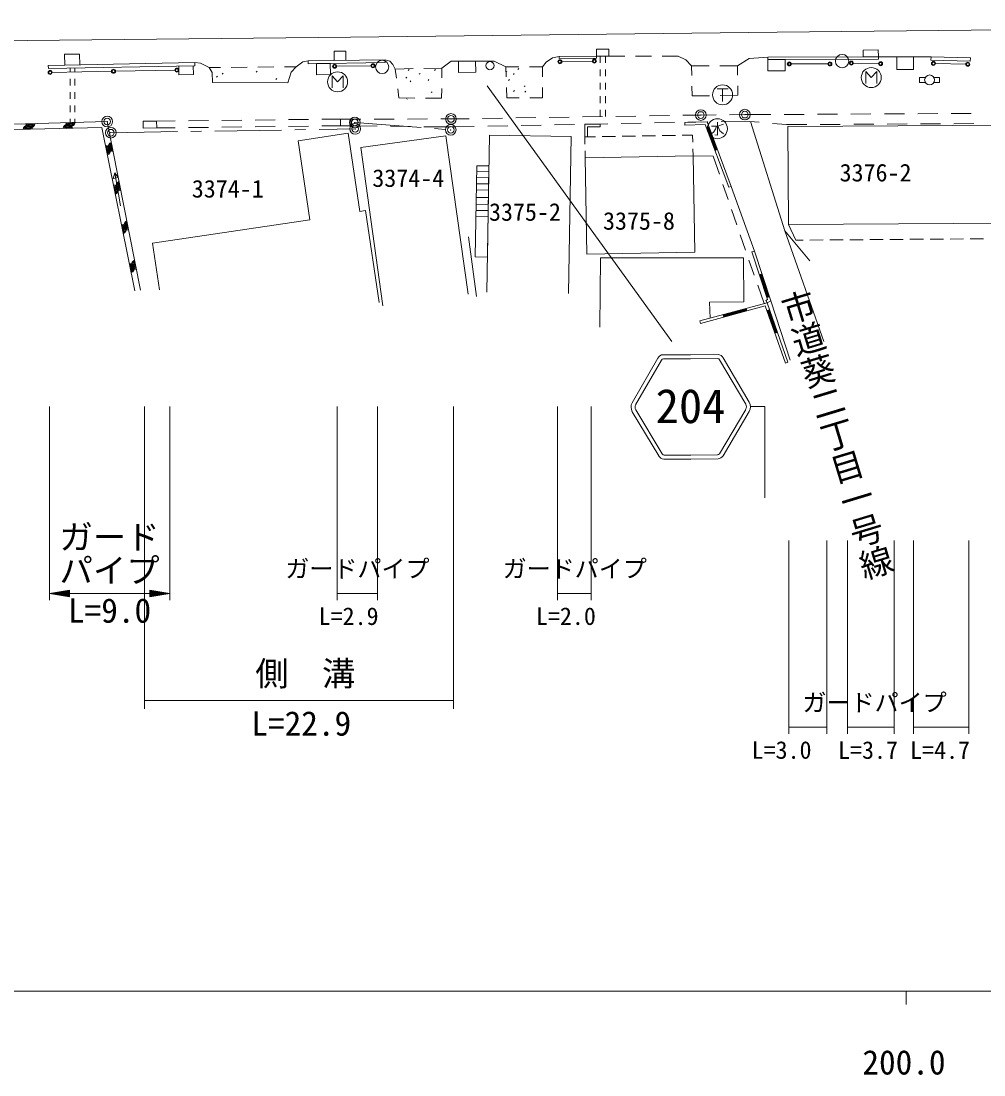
# Model space of a CAD drawing. Units: millimetres, scale not verified. Extents: x 40000 to 680000, y 20000 to 380000.
# Drawn here: x 201695 to 273834, y 198715 to 277683 of the extents above; entities that cross this region are included whole.
import ezdxf
from ezdxf.enums import TextEntityAlignment as Align

# ---------------------------------------------------------------- set-up
doc = ezdxf.new("R2010")
doc.units = ezdxf.units.MM
doc.header["$LTSCALE"] = 1000
doc.header["$PDMODE"] = 32
doc.header["$PDSIZE"] = 500
for name, color, linetype, lineweight in [('M-BGD', 7, 'Continuous', 13), ('M-BGD-EXST', 7, 'Continuous', 13), ('M-BMK-OTRS', 5, 'Continuous', 13), ('M-BMK-ROW', 30, 'Continuous', 13), ('M-STR-HTXT', 7, 'Continuous', 13), ('M-STR-STRC', 7, 'Continuous', 13), ('M-TTL-BAND', 7, 'Continuous', 13)]:
    doc.layers.add(name, color=color, linetype=linetype, lineweight=lineweight)
doc.layers.add('M-BMK-HTXT', color=7, linetype='Continuous')
doc.styles.add('@ＭＳ ゴシック', font='')
doc.styles.add('ＭＳ ゴシック', font='')
doc.styles.get('@ＭＳ ゴシック').set_extended_font_data('@MS Gothic')
doc.styles.get('ＭＳ ゴシック').set_extended_font_data('MS Gothic')

msp = doc.modelspace()

# ---------------------------------------------------------------- linework, layer by layer
at = {"layer": 'M-BGD'}
for p, q in [((245092, 274544), (245091, 275063)), ((245489, 274544), (245489, 275063)), ((245738, 275063), (246934, 275059)), ((247734, 275056), (248934, 275052)), ((249734, 275049), (250929, 275045)), ((250929, 275045), (251505, 274790)), ((265924, 275004), (269871, 275004)), ((205381, 273864), (205381, 274154)), ((205730, 273864), (205729, 274155)), ((215790, 274202), (216642, 274209)), ((217442, 274215), (218642, 274225)), ((219442, 274232), (220642, 274242)), ((221442, 274248), (222295, 274255)), ((225336, 274299), (227905, 274335)), ((229729, 274088), (231078, 274118)), ((229815, 273404), (229729, 274088)), ((230703, 273980), (230774, 274051)), ((231878, 274135), (233228, 274165)), ((232668, 273989), (232739, 274060)), ((233228, 274165), (233220, 273432)), ((238013, 274265), (238987, 274259)), ((238038, 273502), (238013, 274265)), ((238918, 274060), (238989, 274131)), ((239787, 274254), (240761, 274248)), ((240761, 274248), (240759, 273494)), ((242211, 274642), (244498, 274678)), ((245092, 273544), (245092, 274044)), ((245489, 273544), (245489, 274044)), ((251505, 274790), (251934, 274321)), ((251934, 274321), (253249, 274326)), ((251945, 273595), (251934, 274321)), ((254049, 274330), (255365, 274335)), ((255365, 274335), (255376, 273633)), ((259405, 274470), (262141, 274470)), ((264049, 274527), (265941, 274492)), ((270201, 274506), (272475, 274453)), ((204023, 273838), (208470, 273921)), ((205381, 272864), (205381, 273364)), ((205730, 272864), (205730, 273364)), ((208770, 273926), (213218, 274009)), ((216328, 273489), (216399, 273560)), ((216761, 273715), (216832, 273786)), ((219308, 273857), (219378, 273928)), ((220789, 273315), (220860, 273386)), ((230529, 273410), (230600, 273481)), ((231521, 273695), (231591, 273765)), ((232185, 273239), (232256, 273309)), ((238011, 273843), (238081, 273913)), ((238216, 273230), (238287, 273301)), ((238579, 273687), (238650, 273757)), ((269443, 273459), (269018, 273459)), ((269018, 273459), (269018, 273084)), ((270093, 273459), (270518, 273459)), ((270518, 273459), (270518, 273084)), ((230000, 271925), (229914, 272610)), ((230838, 273122), (230909, 273193)), ((233211, 272632), (233204, 271899)), ((238089, 271939), (238064, 272702)), ((238597, 272402), (238668, 272473)), ((239393, 272772), (239463, 272843)), ((240758, 272694), (240756, 271939)), ((245092, 272544), (245092, 273044)), ((245489, 272544), (245489, 273044)), ((251970, 272070), (251958, 272795)), ((255389, 272833), (255401, 272132)), ((269018, 273084), (269443, 273084)), ((270518, 273084), (270093, 273084)), ((205381, 271864), (205381, 272364)), ((205730, 271864), (205730, 272364)), ((231202, 271915), (230000, 271925)), ((230596, 271842), (230621, 271868)), ((233204, 271899), (232002, 271909)), ((232413, 272322), (232483, 272393)), ((239023, 271939), (238089, 271939)), ((239438, 272361), (239509, 272431)), ((240756, 271939), (239823, 271939)), ((245092, 271544), (245092, 272044)), ((245489, 271544), (245489, 272044)), ((253285, 272093), (251970, 272070)), ((255401, 272132), (254085, 272108)), ((205382, 270864), (205382, 271364)), ((205730, 270864), (205730, 271364)), ((245092, 270525), (245092, 271044)), ((245490, 270525), (245489, 271044)), ((205382, 270073), (205382, 270364)), ((205731, 270073), (205730, 270364)), ((210839, 270171), (211851, 270183)), ((210845, 269659), (210839, 270171)), ((211851, 270183), (213237, 270199)), ((211851, 270183), (211857, 269671)), ((214237, 270211), (215737, 270228)), ((216737, 270240), (218237, 270258)), ((219236, 270269), (220736, 270287)), ((221736, 270299), (223236, 270316)), ((224236, 270328), (225622, 270344)), ((225619, 269840), (225622, 270344)), ((225622, 270344), (226404, 270340)), ((226404, 270340), (226401, 269836)), ((226404, 270340), (227155, 270341)), ((228155, 270342), (229655, 270344)), ((230655, 270345), (232155, 270346)), ((233155, 270347), (233905, 270348)), ((233905, 270348), (235268, 270369)), ((236267, 270385), (237767, 270409)), ((238767, 270425), (240267, 270448)), ((241267, 270464), (242767, 270488)), ((243766, 270504), (245266, 270528)), ((246266, 270543), (247766, 270567)), ((248766, 270583), (250266, 270607)), ((250651, 270080), (249151, 270050)), ((251266, 270623), (252628, 270644)), ((251415, 270095), (253091, 270129)), ((251415, 270095), (251419, 269895)), ((253151, 270130), (251651, 270100)), ((252628, 270644), (253776, 270654)), ((253091, 270129), (254909, 265298)), ((255943, 270186), (254150, 270150)), ((254776, 270662), (255925, 270671)), ((255925, 270671), (257874, 270682)), ((256993, 270097), (255943, 270186)), ((258874, 270687), (260374, 270695)), ((261374, 270700), (262873, 270709)), ((263873, 270714), (265373, 270722)), ((266373, 270727), (267873, 270736)), ((268873, 270741), (270373, 270749)), ((271373, 270754), (272873, 270762)), ((211857, 269671), (210845, 269659)), ((211857, 269671), (213239, 269688)), ((214239, 269700), (215738, 269719)), ((216738, 269731), (218238, 269749)), ((219238, 269762), (220738, 269780)), ((221738, 269793), (223238, 269811)), ((224238, 269823), (225619, 269840)), ((226401, 269836), (225619, 269840)), ((228382, 269812), (226401, 269836)), ((230881, 269782), (229381, 269800)), ((233861, 269746), (231881, 269770)), ((235654, 269782), (233861, 269746)), ((238153, 269831), (236654, 269802)), ((240653, 269881), (239153, 269851)), ((243153, 269931), (241653, 269901)), ((243922, 269946), (245083, 269969)), ((243929, 269000), (243922, 269946)), ((244124, 269750), (245087, 269769)), ((244129, 269001), (244124, 269750)), ((245652, 269981), (244152, 269951)), ((245083, 269969), (245087, 269769)), ((248152, 270030), (246652, 270001)), ((251419, 269895), (252954, 269926)), ((252954, 269926), (254722, 265227)), ((253234, 269748), (253047, 269678)), ((253085, 269692), (253719, 268007)), ((253122, 269706), (253756, 268022)), ((253160, 269720), (253794, 268036)), ((253197, 269734), (253831, 268050)), ((259039, 269924), (257989, 270013)), ((260575, 269932), (259039, 269924)), ((263075, 269945), (261575, 269937)), ((265575, 269958), (264075, 269950)), ((268075, 269971), (266575, 269963)), ((270575, 269984), (269075, 269976)), ((273075, 269997), (271575, 269989)), ((243929, 269000), (244721, 269013)), ((243929, 269000), (244129, 269001)), ((243938, 268468), (243929, 269000)), ((245221, 269022), (246220, 269040)), ((246720, 269048), (247720, 269066)), ((248220, 269074), (249220, 269092)), ((249720, 269100), (250720, 269118)), ((251220, 269127), (252011, 269140)), ((252011, 269140), (252020, 268609)), ((243956, 267437), (243947, 267968)), ((252029, 268109), (252038, 267578)), ((253681, 267993), (253868, 268064)), ((252038, 267578), (253539, 267563)), ((253539, 267563), (254011, 266200)), ((208594, 265898), (208712, 266300)), ((209155, 263839), (208712, 266300)), ((208712, 266300), (208963, 265964)), ((236742, 266387), (235826, 266403)), ((208963, 265964), (208594, 265898)), ((236727, 265477), (235811, 265492)), ((236734, 265941), (235819, 265957)), ((254272, 265443), (254664, 264309)), ((236719, 265012), (235803, 265027)), ((254909, 265298), (254722, 265227)), ((256639, 260450), (254909, 265298)), ((236700, 263942), (235784, 263958)), ((236709, 264459), (235793, 264475)), ((236685, 263022), (235769, 263037)), ((236692, 263477), (235777, 263493)), ((254925, 263553), (255317, 262419)), ((259190, 262429), (259750, 261265)), ((235826, 257038), (235223, 261521)), ((255579, 261663), (255971, 260529)), ((258909, 261966), (261844, 253673)), ((259750, 261265), (260295, 261269)), ((260795, 261272), (261795, 261280)), ((262295, 261284), (263295, 261291)), ((263795, 261295), (264795, 261303)), ((265295, 261306), (266295, 261314)), ((266795, 261318), (267795, 261325)), ((268295, 261329), (269295, 261337)), ((269795, 261340), (270795, 261348)), ((271295, 261352), (272295, 261359)), ((272795, 261363), (273795, 261371)), ((256639, 260450), (256449, 260387)), ((256449, 260387), (257622, 256827)), ((256639, 260450), (257865, 256730)), ((256232, 259773), (256624, 258639)), ((257202, 258740), (257012, 258678)), ((257050, 258690), (257614, 256981)), ((257088, 258703), (257652, 256993)), ((257126, 258715), (257690, 257006)), ((257164, 258728), (257728, 257018)), ((256886, 257882), (257357, 256519)), ((257622, 256827), (257489, 256756)), ((257583, 256580), (257489, 256756)), ((257576, 256968), (257766, 257031)), ((257865, 256730), (257583, 256580)), ((257865, 256730), (259316, 252272)), ((252547, 255222), (257583, 256580)), ((252599, 255029), (257456, 256338)), ((254296, 255652), (256034, 256120)), ((254306, 255614), (256044, 256082)), ((254316, 255575), (256054, 256043)), ((254327, 255536), (256065, 256005)), ((256075, 255966), (256023, 256159)), ((257456, 256338), (258963, 252050)), ((257768, 256056), (257579, 255989)), ((257583, 256580), (259152, 252116)), ((257617, 256003), (258213, 254304)), ((257654, 256016), (258251, 254318)), ((257692, 256029), (258289, 254331)), ((257730, 256042), (258326, 254344)), ((252547, 255222), (252599, 255029)), ((254285, 255691), (254337, 255498)), ((258175, 254291), (258364, 254357)), ((259152, 252116), (258963, 252050))]:
    msp.add_line(p, q, dxfattribs=at)
for points in [[(204973, 274388), (206099, 274409), (206084, 275213), (204958, 275193)], [(225155, 274735), (226030, 274747), (226021, 275435), (225145, 275423)], [(242003, 275036), (244800, 275063), (244802, 274911), (242005, 274884)], [(244800, 275063), (245738, 275063), (245738, 275581), (244800, 275581)], [(257641, 274978), (265924, 275004), (265924, 274830), (257641, 274803)], [(265924, 275004), (264784, 275001), (264782, 275513), (265922, 275517)], [(267305, 275004), (268565, 275004), (268565, 274055), (267305, 274055)], [(269871, 275004), (272820, 274937), (272814, 274683), (269865, 274750)], [(203734, 274366), (214711, 274567), (214716, 274325), (203738, 274124)], [(213512, 274303), (214593, 274323), (214605, 273686), (213524, 273666)], [(223205, 274707), (228976, 274788), (228979, 274567), (223208, 274487)], [(224860, 274510), (223823, 274496), (223834, 273665), (224872, 273679)], [(234472, 274671), (235749, 274679), (235755, 273850), (234477, 273842)], [(257641, 274803), (258940, 274808), (258943, 273957), (257644, 273953)], [(259142, 269786), (275633, 269893), (275681, 262536), (259190, 262429)], [(243956, 267437), (252038, 267578), (252164, 260355), (244082, 260214)], [(236633, 259998), (236750, 266833), (235834, 266848), (235717, 260013)]]:
    msp.add_lwpolyline(points, close=True, dxfattribs=at)
for points in [[(240761, 274248), (241047, 274594), (241511, 274921), (242003, 275036)], [(255365, 274335), (256250, 274871), (257641, 274978)], [(214711, 274567), (215129, 274523), (215790, 274202), (216022, 273818), (216049, 273085), (221669, 273067), (221920, 273862), (222295, 274255), (222804, 274631), (223205, 274707)], [(228976, 274788), (229324, 274684), (229556, 274434), (229729, 274088)], [(233228, 274165), (233911, 274667), (237148, 274687), (238013, 274265)], [(190643, 269657), (208150, 270152), (210645, 257523)], [(256346, 270152), (258909, 261966), (260799, 259714)], [(210229, 257469), (207753, 269708), (190640, 269309)], [(228524, 256583), (227499, 263479), (227071, 263416), (226200, 269273), (222453, 268716), (223332, 262801), (211535, 261046), (212056, 257548)], [(228808, 256339), (227159, 268201), (233531, 269086), (235180, 257224)], [(236588, 257364), (236789, 269146), (242907, 269041), (242706, 257260)], [(245059, 254756), (245106, 259938), (255814, 259954), (255845, 256635), (253262, 256619), (253314, 255429)]]:
    msp.add_lwpolyline(points, dxfattribs=at)
for centre, radius in [((244648, 274680), 150), ((263207, 274683), 500), ((208620, 273923), 150), ((208620, 273923), 120), ((208620, 273923), 100), ((213368, 274011), 150), ((213368, 274011), 120), ((213368, 274011), 100), ((225186, 274297), 150), ((225186, 274297), 120), ((225186, 274297), 100), ((228055, 274337), 150), ((228055, 274337), 120), ((228055, 274337), 100), ((228750, 274247), 500), ((242061, 274640), 150), ((242061, 274640), 120), ((242061, 274640), 100), ((244648, 274680), 120), ((244648, 274680), 100), ((259255, 274470), 150), ((259255, 274470), 120), ((259255, 274470), 100), ((262291, 274470), 150), ((262291, 274470), 120), ((262291, 274470), 100), ((263899, 274530), 150), ((263899, 274530), 120), ((263899, 274530), 100), ((266091, 274490), 150), ((266091, 274490), 120), ((266091, 274490), 100), ((270051, 274510), 150), ((270051, 274510), 120), ((270051, 274510), 100), ((272625, 274449), 150), ((272625, 274449), 120), ((272625, 274449), 100), ((203873, 273835), 150), ((203873, 273835), 120), ((203873, 273835), 100), ((269768, 273271), 375)]:
    msp.add_circle(centre, radius, dxfattribs=at)
for centre, radius, start, end in [((205393, 270128), 354, 190.4176, 352.82278), ((205393, 270128), 283, 192.64164, 350.59874), ((205393, 270128), 212, 196.38796, 346.85241), ((205393, 270128), 142, 204.09969, 339.14068), ((205393, 270128), 100, 214.41736, 328.82302), ((202197, 269524), 354, 10.13365, 172.53883), ((202197, 269524), 283, 12.35769, 170.31479), ((202197, 269524), 212, 16.10402, 166.56847), ((202394, 270043), 354, 190.4176, 352.82278), ((202197, 269524), 142, 23.81575, 158.85674), ((202197, 269524), 100, 34.13341, 148.53907), ((202394, 270043), 283, 192.64164, 350.59874), ((202394, 270043), 212, 196.38796, 346.85241), ((202394, 270043), 142, 204.09969, 339.14068), ((202394, 270043), 100, 214.41736, 328.82302), ((205196, 269594), 354, 10.13365, 172.53883), ((205196, 269594), 283, 12.35769, 170.31479), ((205196, 269594), 212, 16.10402, 166.56847), ((205196, 269594), 142, 23.81575, 158.85674), ((205196, 269594), 100, 34.13341, 148.53907), ((208579, 268262), 354, 109.96982, 272.375), ((208579, 268262), 283, 112.19386, 270.15096), ((208045, 267988), 354, 290.23675, 92.64193), ((208045, 267988), 283, 292.46079, 90.41789), ((208045, 267988), 212, 296.20712, 86.67156), ((208045, 267988), 142, 303.91885, 78.95983), ((208045, 267988), 100, 314.23651, 68.64217), ((208579, 268262), 212, 115.94018, 266.40463), ((208579, 268262), 142, 123.65191, 258.6929), ((208579, 268262), 100, 133.96958, 248.37524), ((208640, 265048), 354, 290.23675, 92.64193), ((209160, 265319), 354, 109.96982, 272.375), ((209160, 265319), 283, 112.19386, 270.15096), ((209160, 265319), 212, 115.94018, 266.40463), ((209160, 265319), 142, 123.65191, 258.6929), ((209160, 265319), 100, 133.96958, 248.37524), ((208640, 265048), 283, 292.46079, 90.41789), ((208640, 265048), 212, 296.20712, 86.67156), ((208640, 265048), 142, 303.91885, 78.95983), ((208640, 265048), 100, 314.23651, 68.64217), ((209235, 262108), 354, 290.23675, 92.64193), ((209235, 262108), 283, 292.46079, 90.41789), ((209235, 262108), 212, 296.20712, 86.67156), ((209235, 262108), 142, 303.91885, 78.95983), ((209235, 262108), 100, 314.23651, 68.64217), ((209741, 262376), 354, 109.96982, 272.375), ((209741, 262376), 283, 112.19386, 270.15096), ((209741, 262376), 212, 115.94018, 266.40463), ((209741, 262376), 142, 123.65191, 258.6929), ((209741, 262376), 100, 133.96958, 248.37524), ((209830, 259167), 354, 290.23675, 92.64193), ((209830, 259167), 283, 292.46079, 90.41789), ((209830, 259167), 212, 296.20712, 86.67156), ((209830, 259167), 142, 303.91885, 78.95983), ((209830, 259167), 100, 314.23651, 68.64217), ((210323, 259433), 354, 109.96982, 272.375), ((210323, 259433), 283, 112.19386, 270.15096), ((210323, 259433), 212, 115.94018, 266.40463), ((210323, 259433), 142, 123.65191, 258.6929), ((210323, 259433), 100, 133.96958, 248.37524)]:
    msp.add_arc(centre, radius, start, end, dxfattribs=at)
at = {"layer": 'M-BGD-EXST'}
for p, q in [((224997, 272679), (224997, 273579)), ((224997, 273579), (225409, 273129)), ((225409, 273129), (225822, 273579)), ((225822, 273579), (225822, 272679)), ((264984, 273000), (264984, 273900)), ((264984, 273900), (265396, 273450)), ((265396, 273450), (265809, 273900)), ((265809, 273900), (265809, 273000)), ((253842, 272607), (254667, 272607)), ((254254, 272607), (254254, 271669)), ((253868, 270107), (253868, 269132)), ((253418, 269807), (253793, 269807)), ((253605, 269395), (253418, 269245)), ((253718, 269582), (253605, 269395)), ((253793, 269807), (253718, 269582)), ((254318, 269957), (253905, 269807)), ((253905, 269807), (254055, 269470)), ((254055, 269470), (254168, 269357)), ((254168, 269357), (254318, 269245)), ((253868, 269132), (253680, 269170))]:
    msp.add_line(p, q, dxfattribs=at)
for centre in [(265396, 273450), (225409, 273129), (254254, 272157), (253868, 269620)]:
    msp.add_circle(centre, 750, dxfattribs=at)
at = {"layer": 'M-BMK-OTRS'}
msp.add_lwpolyline([(71365, 273716), (85600, 274077), (103217, 274773), (114925, 275302), (123163, 275470), (138810, 275518), (157891, 275806), (192428, 276118), (226388, 276479), (258331, 276863), (292291, 277199), (322137, 277683)], dxfattribs=at)
at = {"layer": 'M-BMK-ROW'}
for p, q in [((226696, 270079), (231682, 269700)), ((208419, 269319), (213418, 269397)), ((214418, 269413), (215218, 269425)), ((216218, 269441), (221217, 269519)), ((222217, 269534), (223017, 269547)), ((224017, 269562), (226732, 269604)), ((232679, 269625), (233476, 269564))]:
    msp.add_line(p, q, dxfattribs=at)
for centre in [(252628, 270644), (255925, 270671), (208150, 270152), (226696, 270079), (233905, 270348), (208419, 269319), (226732, 269604), (233887, 269533)]:
    msp.add_circle(centre, 400, dxfattribs=at)
for p in [(252628, 270644), (255925, 270671), (208150, 270152), (226696, 270079), (233905, 270348), (208419, 269319), (226732, 269604), (233887, 269533)]:
    msp.add_point(p, dxfattribs=at)
at = {"layer": 'M-STR-HTXT'}
for p, q in [((236615, 272838), (250462, 253664)), ((203835, 248799), (203835, 234799)), ((210953, 248799), (210953, 226153)), ((212835, 248799), (212835, 234799)), ((225380, 248799), (225380, 234299)), ((228402, 248799), (228402, 234299)), ((234082, 248799), (234082, 226153)), ((241876, 248799), (241876, 234299)), ((244415, 248799), (244415, 234299)), ((259225, 238767), (259225, 224267)), ((262065, 238767), (262065, 224267)), ((263607, 238767), (263607, 224267)), ((267112, 238767), (267112, 224267)), ((268549, 238767), (268549, 224267)), ((272703, 238767), (272703, 224267)), ((203835, 234799), (205335, 235049)), ((203835, 234799), (203835, 234299)), ((203835, 234799), (205335, 234549)), ((203835, 234799), (205335, 234799)), ((205335, 234849), (204135, 234849)), ((205335, 234749), (204135, 234749)), ((204435, 234899), (205335, 234899)), ((204435, 234699), (205335, 234699)), ((205335, 234949), (204735, 234949)), ((205335, 234649), (204735, 234649)), ((205035, 234999), (205335, 234999)), ((205035, 234599), (205335, 234599)), ((205335, 234549), (205335, 235049)), ((205335, 234799), (211335, 234799)), ((212835, 234799), (211335, 235049)), ((211335, 235049), (211335, 234549)), ((211635, 234999), (211335, 234999)), ((211335, 234949), (211935, 234949)), ((212235, 234899), (211335, 234899)), ((211335, 234849), (212535, 234849)), ((212835, 234799), (211335, 234549)), ((212835, 234799), (211335, 234799)), ((211335, 234749), (212535, 234749)), ((212235, 234699), (211335, 234699)), ((211335, 234649), (211935, 234649)), ((211635, 234599), (211335, 234599)), ((212835, 234799), (212835, 234299)), ((225380, 234799), (228402, 234799)), ((241876, 234799), (244415, 234799)), ((210953, 226765), (234082, 226765)), ((259225, 224767), (262065, 224767)), ((263607, 224767), (267112, 224767)), ((268549, 224767), (272703, 224767))]:
    msp.add_line(p, q, dxfattribs=at)
at = {"layer": 'M-STR-STRC'}
for p, q in [((249412, 252430), (247482, 249088)), ((249672, 252280), (247741, 248938)), ((254030, 252298), (255988, 248972)), ((254288, 252450), (256247, 249124)), ((247490, 248400), (249470, 245093)), ((247748, 248554), (249728, 245247)), ((255985, 248588), (254033, 245265)), ((256244, 248436), (254291, 245113))]:
    msp.add_line(p, q, dxfattribs=at)
for points in [[(253913, 252700), (251849, 252683), (249785, 252683)], [(253880, 252400), (251852, 252383), (249821, 252383)], [(256334, 248799), (257416, 248799), (257416, 241954)], [(253916, 244874), (251883, 244858), (249847, 244858)], [(253876, 245174), (251880, 245158), (249885, 245158)]]:
    msp.add_lwpolyline(points, dxfattribs=at)
msp.add_circle((236824, 274346), 305, dxfattribs=at)
for centre, radius, start, end in [((253900, 252274), 427, 24.44946, 88.1774), ((249802, 252257), 427, 92.29572, 156.02366), ((249843, 252193), 191, 96.53703, 152.95737), ((253860, 252210), 191, 27.51575, 83.93609), ((248108, 248752), 711, 151.80974, 209.66878), ((248108, 248752), 412, 151.80974, 209.66878), ((255623, 248783), 412, 330.80435, 28.66338), ((255623, 248783), 711, 330.80435, 28.66338), ((249961, 245459), 612, 216.76349, 259.34701), ((249896, 245361), 203, 214.0004, 273.155), ((253863, 245377), 203, 267.31812, 326.47272), ((253798, 245475), 612, 281.12611, 323.70964)]:
    msp.add_arc(centre, radius, start, end, dxfattribs=at)
at = {"layer": 'M-TTL-BAND'}
for p, q in [((40000, 205000), (579000, 205000)), ((268000, 205000), (268000, 204000))]:
    msp.add_line(p, q, dxfattribs=at)

# ---------------------------------------------------------------- texts
at = {"layer": 'M-BMK-HTXT', "style": 'ＭＳ ゴシック'}
for s, p in [('3376-2', (265715, 265270)), ('3374-4', (230706, 264862)), ('3374-1', (217180, 264063)), ('3375-2', (239447, 262322)), ('3375-8', (247988, 261653))]:
    msp.add_text(s, height=1320, dxfattribs=at).set_placement(p, align=Align.BOTTOM_CENTER)
at = {"layer": 'M-BMK-HTXT', "style": '@ＭＳ ゴシック'}
msp.add_text('市道葵二丁目一号線', height=1833, rotation=286.871, dxfattribs=at).set_placement((261429, 246263), align=Align.BOTTOM_CENTER)
at = {"layer": 'M-STR-HTXT', "style": 'ＭＳ ゴシック'}
for s, height, p in [('ガード', 1833, (208324, 237549)), ('パイプ', 1833, (208324, 235049)), ('ガードパイプ', 1320, (226894, 235594)), ('ガードパイプ', 1320, (243176, 235594)), ('L=9.0', 1833, (208324, 232049)), ('L=2.9', 1320, (226235, 232035)), ('L=2.0', 1320, (242516, 232035)), ('側\u3000溝', 1833, (222990, 227321)), ('ガードパイプ', 1320, (265643, 225562)), ('L=22.9', 1833, (222687, 223588)), ('L=3.0', 1320, (258674, 222008)), ('L=3.7', 1320, (265151, 222004)), ('L=4.7', 1320, (270549, 222004))]:
    msp.add_text(s, height=height, dxfattribs=at).set_placement(p, align=Align.BOTTOM_CENTER)
at = {"layer": 'M-STR-STRC', "style": 'ＭＳ ゴシック'}
msp.add_text('204', height=2566, dxfattribs=at).set_placement((251856, 248841), align=Align.MIDDLE_CENTER)
at = {"layer": 'M-TTL-BAND', "style": 'ＭＳ ゴシック'}
msp.add_text('200.0', height=1833, dxfattribs=at).set_placement((267844, 198195), align=Align.BOTTOM_CENTER)

doc.saveas('drawing.dxf')
